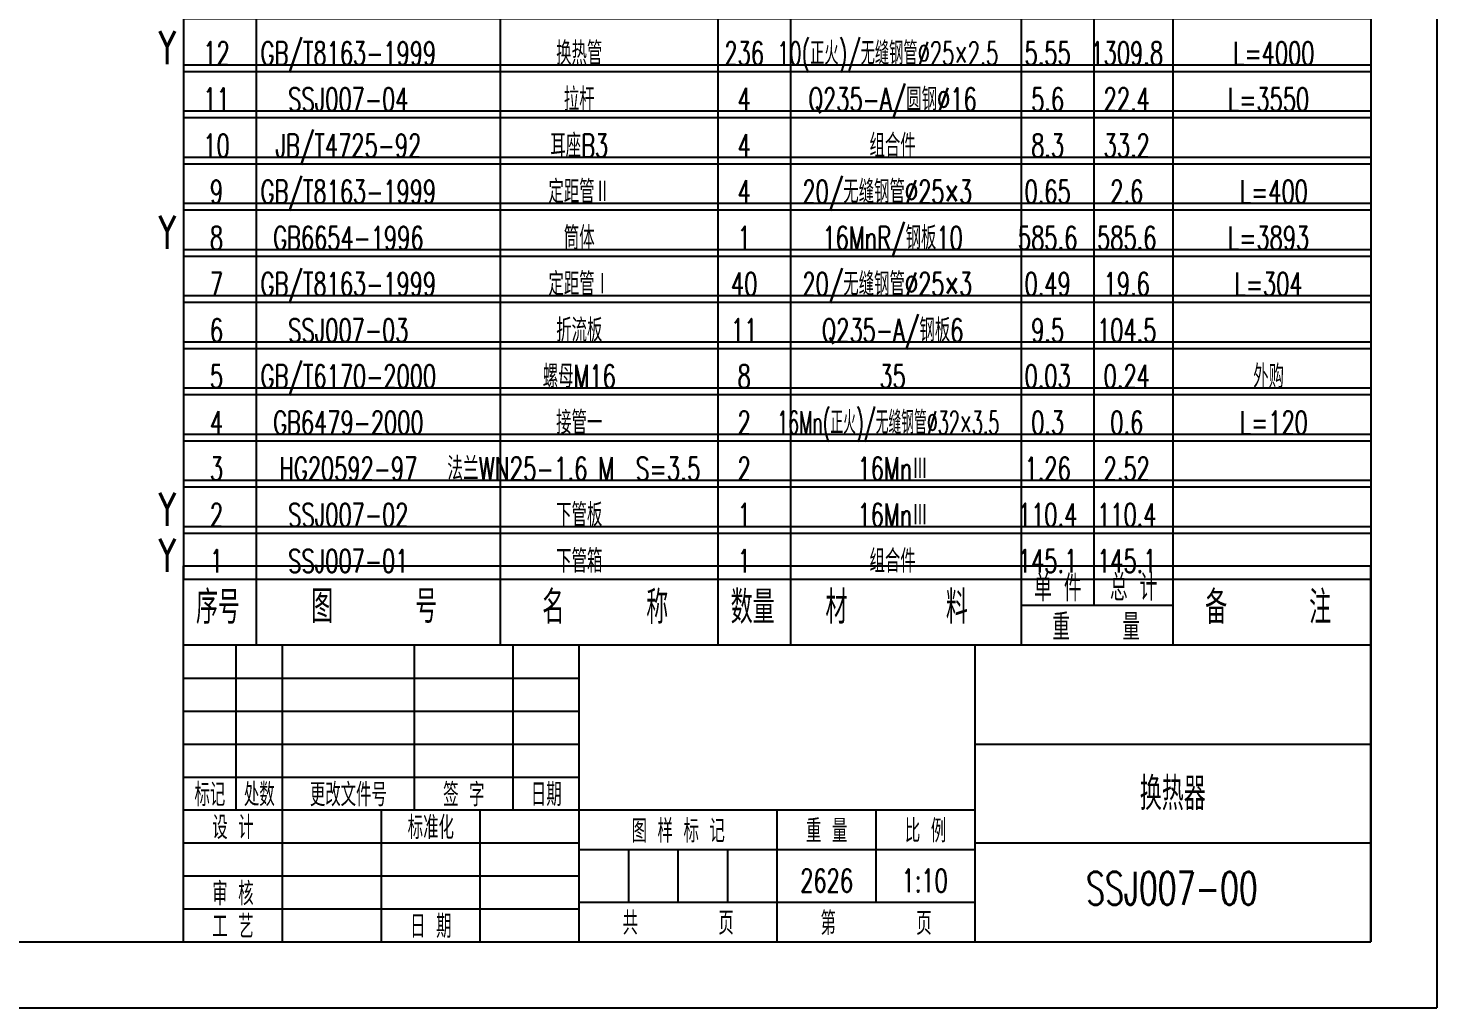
# Model space of a CAD drawing. Header units: millimetres. Extents: x -250 to 5690, y -100 to 8310.
# Drawn here: x 3555 to 5690, y -100 to 1386 of the extents above; entities that cross this region are included whole.
import ezdxf
from ezdxf.enums import TextEntityAlignment as Align

# ---------------------------------------------------------------- set-up
doc = ezdxf.new("R2010")
doc.units = ezdxf.units.MM
doc.header["$LTSCALE"] = 100
for name, color, linetype in [('1轮廓实线层', 7, 'Continuous'), ('2细线层', 4, 'Continuous'), ('6文字层', 3, 'Continuous'), ('图框层', 7, 'Continuous')]:
    doc.layers.add(name, color=color, linetype=linetype)
doc.styles.add('PC_TEXTSTYLE', font='romans.shx', dxfattribs={"width": 0.8, "bigfont": 'hzfs.shx'})

# ---------------------------------------------------------------- blocks, each defined once
blk = doc.blocks.new('PC_MXBTITLERECORD')
at = {"layer": '1轮廓实线层'}
for p, q in [((-180, 0), (-180, 12)), ((0, 0), (0, 12))]:
    blk.add_line(p, q, dxfattribs=at)
at = {"layer": '2细线层'}
for p, q in [((-180, 12), (0, 12)), ((-169, 12), (-169, 0)), ((-132, 12), (-132, 0)), ((-99, 12), (-99, 0)), ((-88, 12), (-88, 0)), ((-53, 12), (-53, 0)), ((-42, 12), (-42, 6)), ((-30, 12), (-30, 0)), ((-30, 6), (-53, 6))]:
    blk.add_line(p, q, dxfattribs=at)
at = {"layer": '6文字层', "style": 'PC_TEXTSTYLE', "width": 0.667}
for s, height, p in [('单 件', 4, (-47.45, 8.84)), ('总 计', 4, (-35.96, 8.94)), ('序号', 5, (-174.77, 6)), ('图     号', 5, (-151.09, 6)), ('名     称', 5, (-116.06, 6)), ('数量', 5, (-93.71, 6)), ('材      料', 5, (-71.89, 6)), ('备     注', 5, (-15.57, 6)), ('重    量', 4, (-41.65, 2.94))]:
    blk.add_text(s, height=height, dxfattribs=at).set_placement(p, align=Align.MIDDLE)
blk = doc.blocks.new('PC_MXB_BLOCK')
at = {"layer": '1轮廓实线层'}
for p, q in [((-180, 8), (-180, 0)), ((0, 8), (0, 0))]:
    blk.add_line(p, q, dxfattribs=at)
at = {"layer": '2细线层'}
for p, q in [((-180, 8), (0, 8)), ((-169, 8), (-169, 0)), ((-132, 8), (-132, 0)), ((-99, 8), (-99, 0)), ((-88, 8), (-88, 0)), ((-53, 8), (-53, 0)), ((-42, 8), (-42, 0)), ((-30, 8), (-30, 0)), ((-180, 0), (0, 0))]:
    blk.add_line(p, q, dxfattribs=at)
at = {"layer": '6文字层', "style": 'PC_TEXTSTYLE'}
for tag, width, p, p2 in [('序号', 0.769182, (-178.38, 1.35), (-170.09, 1.35)), ('代号', 3.14773, (-168.05, 1.35), (-134.11, 1.35)), ('名称', 2.802424, (-130.87, 1.2), (-100.28, 1.2)), ('数量', 0.817449, (-97.88, 1.2), (-89, 1.2)), ('材料', 2.943328, (-86.43, 1.01), (-54.3, 1.01)), ('单重', 0.854038, (-52.21, 0.89), (-43, 0.89)), ('总重', 0.958888, (-41.2, 1.27), (-30.86, 1.27)), ('备注', 2.494074, (-28.61, 1.02), (-1.16, 1.02))]:
    blk.add_attdef(tag, text='', height=4.5, dxfattribs=dict(at, width=width)).set_placement(p, p2, align=Align.FIT)
blk = doc.blocks.new('PC_TITLE_BLOCK')
at = {"layer": '1轮廓实线层'}
for p, q in [((0, 45), (-180, 45)), ((-180, 0), (-180, 45)), ((-172, 20), (-172, 45)), ((-165, 20), (-165, 45)), ((-145, 20), (-145, 45)), ((-130, 20), (-130, 45)), ((-120, 0), (-120, 45)), ((-60, 30), (0, 30)), ((-180, 20), (-60, 20)), ((-165, 0), (-165, 20)), ((-150, 0), (-150, 20)), ((-135, 0), (-135, 20)), ((-90, 0), (-90, 20)), ((-75, 6), (-75, 20)), ((-60, 15), (0, 15)), ((-120, 14), (-60, 14)), ((-120, 6), (-60, 6)), ((-180, 0), (0, 0))]:
    blk.add_line(p, q, dxfattribs=at)
at = {"layer": '1轮廓实线层', "color": 7}
for p, q in [((-60, 0), (-60, 45)), ((-180, 25), (-120, 25))]:
    blk.add_line(p, q, dxfattribs=at)
at = {"layer": '2细线层'}
for p, q in [((-180, 40), (-120, 40)), ((-180, 35), (-120, 35)), ((-180, 30), (-120, 30)), ((-180, 15), (-120, 15)), ((-112.5, 6), (-112.5, 14)), ((-105, 6), (-105, 14)), ((-97.5, 6), (-97.5, 14)), ((-180, 10), (-120, 10)), ((-180, 5), (-120, 5))]:
    blk.add_line(p, q, dxfattribs=at)
at = {"layer": '图框层'}
blk.add_line((0, 0), (0, 45), dxfattribs=at)
at = {"layer": '6文字层', "style": 'PC_TEXTSTYLE', "width": 0.667}
for s, p in [('标记', (-176, 22.5)), ('处数', (-168.5, 22.5)), (' 更改文件号 ', (-155, 22.5)), (' 签 字 ', (-137.5, 22.5)), (' 日期 ', (-125, 22.5)), (' 设 计 ', (-172.5, 17.51)), (' 标准化 ', (-142.5, 17.51)), (' 图 样 标 记 ', (-105, 17)), (' 重 量 ', (-82.5, 17)), (' 比 例 ', (-67.5, 17)), (' 审 核 ', (-172.5, 7.5)), (' 工 艺 ', (-172.5, 2.5)), (' 日 期 ', (-142.5, 2.5)), ('共       页', (-105, 3)), ('第       页', (-75, 3))]:
    blk.add_text(s, height=3.5, dxfattribs=at).set_placement(p, align=Align.MIDDLE)
at = {"layer": '6文字层', "style": 'PC_TEXTSTYLE', "flags": 8}
for tag, height, width, p, p2 in [('企业名称', 5, 1.98445, (-54.29, 34.82), (-5.27, 34.82)), ('产品名称或材料标记', 7, 0.600652, (-113.46, 28.64), (-66.42, 28.64)), ('图样名称', 5, 2.004495, (-54.79, 19.98), (-5.27, 19.98)), ('标准化', 3.5, 1.023147, (-133.83, 15.37), (-120.75, 15.37)), ('重量', 3.5, 1.408247, (-88.46, 7.54), (-76.55, 7.54)), ('比例', 3.5, 1.385287, (-73.35, 7.54), (-61.93, 7.54)), ('图样代号', 5, 2.006536, (-54.79, 5.63), (-5.52, 5.63)), ('审核', 3.5, 1.579393, (-163.99, 5.37), (-150.63, 5.37)), ('共几页', 3.5, 0.557144, (-108.07, 0.63), (-101.05, 0.63)), ('工艺', 3.5, 1.621807, (-164.21, 0.37), (-150.89, 0.37)), ('日期', 3.5, 1.560088, (-133.83, 0.37), (-120.75, 0.37))]:
    blk.add_attdef(tag, text='', height=height, dxfattribs=dict(at, width=width)).set_placement(p, p2, align=Align.FIT)
at = {"layer": '6文字层', "style": 'PC_TEXTSTYLE', "width": 6.250326, "flags": 8}
blk.add_attdef('设计', text='', height=3.5, rotation=359.89, dxfattribs=at).set_placement((-164.23, 15.37), (-150.37, 15.35), align=Align.FIT)
at = {"layer": '6文字层', "color": 3, "style": 'PC_TEXTSTYLE', "width": 0.56476, "flags": 8}
blk.add_attdef('第几页', text='', height=3.5, dxfattribs=at).set_placement((-78.29, 0.75), (-71.16, 0.75), align=Align.FIT)
at = {"layer": '6文字层', "ltscale": 10, "style": 'PC_TEXTSTYLE', "flags": 1}
blk.add_attdef('图纸张数', (-58.68, -0.49), '', height=2.5, dxfattribs=at)

msp = doc.modelspace()

# ---------------------------------------------------------------- linework, layer by layer
at = {"layer": '1轮廓实线层'}
for p in [(5590, 8210), (0, 0)]:
    msp.add_line(p, (5590, 0), dxfattribs=at)
at = {"layer": '2细线层'}
for p in [(5690, 8310), (-250, -100)]:
    msp.add_line(p, (5690, -100), dxfattribs=at)

# ---------------------------------------------------------------- block references
at = {"layer": '图框层'}
ref = msp.add_blockref('PC_MXB_BLOCK', (5590, 1320), dxfattribs=dict(at, xscale=10, yscale=10, zscale=10))
ref.add_attrib('材料', '10(正火)/无缝钢管%%c25×2.5 ', dxfattribs={"layer": '6文字层', "height": 35, "style": 'PC_TEXTSTYLE', "width": 0.528769}).set_placement((4690, 1330), (5040, 1330), align=Align.FIT)
ref.add_attrib('代号', 'GB/T8163-1999', dxfattribs={"layer": '6文字层', "height": 35, "style": 'PC_TEXTSTYLE', "width": 0.667}).set_placement((4040, 1330), align=Align.CENTER)
ref.add_attrib('序号', '12', dxfattribs={"layer": '6文字层', "height": 35, "style": 'PC_TEXTSTYLE', "width": 0.667}).set_placement((3840, 1330), align=Align.CENTER)
ref.add_attrib('名称', '换热管', dxfattribs={"layer": '6文字层', "height": 35, "style": 'PC_TEXTSTYLE', "width": 0.667}).set_placement((4390, 1330), align=Align.CENTER)
ref.add_attrib('数量', '236', dxfattribs={"layer": '6文字层', "height": 35, "style": 'PC_TEXTSTYLE', "width": 0.667}).set_placement((4640, 1330), align=Align.CENTER)
ref.add_attrib('备注', ' L=4000', dxfattribs={"layer": '6文字层', "height": 35, "style": 'PC_TEXTSTYLE', "width": 0.667}).set_placement((5435, 1330), align=Align.CENTER)
ref.add_attrib('单重', '5.55', dxfattribs={"layer": '6文字层', "height": 35, "style": 'PC_TEXTSTYLE', "width": 0.667}).set_placement((5100, 1330), align=Align.CENTER)
ref.add_attrib('总重', '1309.8', dxfattribs={"layer": '6文字层', "height": 35, "style": 'PC_TEXTSTYLE', "width": 0.667}).set_placement((5220, 1330), align=Align.CENTER)
ref = msp.add_blockref('PC_MXB_BLOCK', (5590, 1250), dxfattribs=dict(at, xscale=10, yscale=10, zscale=10))
ref.add_attrib('材料', 'Q235-A/圆钢%%C16', dxfattribs={"layer": '6文字层', "height": 35, "style": 'PC_TEXTSTYLE', "width": 0.667}).set_placement((4865, 1260), align=Align.CENTER)
ref.add_attrib('代号', 'SSJ007-04', dxfattribs={"layer": '6文字层', "height": 35, "style": 'PC_TEXTSTYLE', "width": 0.667}).set_placement((4040, 1260), align=Align.CENTER)
ref.add_attrib('序号', '11', dxfattribs={"layer": '6文字层', "height": 35, "style": 'PC_TEXTSTYLE', "width": 0.667}).set_placement((3840, 1260), align=Align.CENTER)
ref.add_attrib('名称', '拉杆', dxfattribs={"layer": '6文字层', "height": 35, "style": 'PC_TEXTSTYLE', "width": 0.667}).set_placement((4390, 1260), align=Align.CENTER)
ref.add_attrib('数量', '4', dxfattribs={"layer": '6文字层', "height": 35, "style": 'PC_TEXTSTYLE', "width": 0.667}).set_placement((4640, 1260), align=Align.CENTER)
ref.add_attrib('备注', 'L=3550', dxfattribs={"layer": '6文字层', "height": 35, "style": 'PC_TEXTSTYLE', "width": 0.667}).set_placement((5435, 1260), align=Align.CENTER)
ref.add_attrib('单重', '5.6', dxfattribs={"layer": '6文字层', "height": 35, "style": 'PC_TEXTSTYLE', "width": 0.667}).set_placement((5100, 1260), align=Align.CENTER)
ref.add_attrib('总重', '22.4', dxfattribs={"layer": '6文字层', "height": 35, "style": 'PC_TEXTSTYLE', "width": 0.667}).set_placement((5220, 1260), align=Align.CENTER)
ref = msp.add_blockref('PC_MXB_BLOCK', (5590, 1180), dxfattribs=dict(at, xscale=10, yscale=10, zscale=10))
ref.add_attrib('材料', '组合件', dxfattribs={"layer": '6文字层', "height": 35, "style": 'PC_TEXTSTYLE', "width": 0.667}).set_placement((4865, 1190), align=Align.CENTER)
ref.add_attrib('代号', 'JB/T4725-92', dxfattribs={"layer": '6文字层', "height": 35, "style": 'PC_TEXTSTYLE', "width": 0.667}).set_placement((4040, 1190), align=Align.CENTER)
ref.add_attrib('序号', '10', dxfattribs={"layer": '6文字层', "height": 35, "style": 'PC_TEXTSTYLE', "width": 0.667}).set_placement((3840, 1190), align=Align.CENTER)
ref.add_attrib('名称', '耳座B3', dxfattribs={"layer": '6文字层', "height": 35, "style": 'PC_TEXTSTYLE', "width": 0.667}).set_placement((4390, 1190), align=Align.CENTER)
ref.add_attrib('数量', '4', dxfattribs={"layer": '6文字层', "height": 35, "style": 'PC_TEXTSTYLE', "width": 0.667}).set_placement((4640, 1190), align=Align.CENTER)
ref.add_attrib('单重', '8.3', dxfattribs={"layer": '6文字层', "height": 35, "style": 'PC_TEXTSTYLE', "width": 0.667}).set_placement((5100, 1190), align=Align.CENTER)
ref.add_attrib('总重', '33.2', dxfattribs={"layer": '6文字层', "height": 35, "style": 'PC_TEXTSTYLE', "width": 0.667}).set_placement((5220, 1190), align=Align.CENTER)
ref = msp.add_blockref('PC_MXB_BLOCK', (5590, 1110), dxfattribs=dict(at, xscale=10, yscale=10, zscale=10))
ref.add_attrib('材料', '20/无缝钢管%%c25×3 ', dxfattribs={"layer": '6文字层', "height": 35, "style": 'PC_TEXTSTYLE', "width": 0.667}).set_placement((4865, 1120), align=Align.CENTER)
ref.add_attrib('代号', 'GB/T8163-1999', dxfattribs={"layer": '6文字层', "height": 35, "style": 'PC_TEXTSTYLE', "width": 0.667}).set_placement((4040, 1120), align=Align.CENTER)
ref.add_attrib('序号', '9', dxfattribs={"layer": '6文字层', "height": 35, "style": 'PC_TEXTSTYLE', "width": 0.667}).set_placement((3840, 1120), align=Align.CENTER)
ref.add_attrib('名称', '定距管Ⅱ', dxfattribs={"layer": '6文字层', "height": 35, "style": 'PC_TEXTSTYLE', "width": 0.667}).set_placement((4390, 1120), align=Align.CENTER)
ref.add_attrib('数量', '4', dxfattribs={"layer": '6文字层', "height": 35, "style": 'PC_TEXTSTYLE', "width": 0.667}).set_placement((4640, 1120), align=Align.CENTER)
ref.add_attrib('备注', ' L=400', dxfattribs={"layer": '6文字层', "height": 35, "style": 'PC_TEXTSTYLE', "width": 0.667}).set_placement((5435, 1120), align=Align.CENTER)
ref.add_attrib('单重', '0.65', dxfattribs={"layer": '6文字层', "height": 35, "style": 'PC_TEXTSTYLE', "width": 0.667}).set_placement((5100, 1120), align=Align.CENTER)
ref.add_attrib('总重', '2.6', dxfattribs={"layer": '6文字层', "height": 35, "style": 'PC_TEXTSTYLE', "width": 0.667}).set_placement((5220, 1120), align=Align.CENTER)
ref = msp.add_blockref('PC_MXB_BLOCK', (5590, 1040), dxfattribs=dict(at, xscale=10, yscale=10, zscale=10))
ref.add_attrib('材料', '16MnR/钢板10', dxfattribs={"layer": '6文字层', "height": 35, "style": 'PC_TEXTSTYLE', "width": 0.667}).set_placement((4865, 1050), align=Align.CENTER)
ref.add_attrib('代号', 'GB6654-1996', dxfattribs={"layer": '6文字层', "height": 35, "style": 'PC_TEXTSTYLE', "width": 0.667}).set_placement((4040, 1050), align=Align.CENTER)
ref.add_attrib('序号', '8', dxfattribs={"layer": '6文字层', "height": 35, "style": 'PC_TEXTSTYLE', "width": 0.667}).set_placement((3840, 1050), align=Align.CENTER)
ref.add_attrib('名称', '筒体', dxfattribs={"layer": '6文字层', "height": 35, "style": 'PC_TEXTSTYLE', "width": 0.667}).set_placement((4390, 1050), align=Align.CENTER)
ref.add_attrib('数量', '1', dxfattribs={"layer": '6文字层', "height": 35, "style": 'PC_TEXTSTYLE', "width": 0.667}).set_placement((4640, 1050), align=Align.CENTER)
ref.add_attrib('备注', ' L=3893 ', dxfattribs={"layer": '6文字层', "height": 35, "style": 'PC_TEXTSTYLE', "width": 0.667}).set_placement((5435, 1050), align=Align.CENTER)
ref.add_attrib('单重', '585.6', dxfattribs={"layer": '6文字层', "height": 35, "style": 'PC_TEXTSTYLE', "width": 0.667}).set_placement((5100, 1050), align=Align.CENTER)
ref.add_attrib('总重', '585.6', dxfattribs={"layer": '6文字层', "height": 35, "style": 'PC_TEXTSTYLE', "width": 0.667}).set_placement((5220, 1050), align=Align.CENTER)
ref = msp.add_blockref('PC_MXB_BLOCK', (5590, 970), dxfattribs=dict(at, xscale=10, yscale=10, zscale=10))
ref.add_attrib('材料', '20/无缝钢管%%c25×3 ', dxfattribs={"layer": '6文字层', "height": 35, "style": 'PC_TEXTSTYLE', "width": 0.667}).set_placement((4865, 980), align=Align.CENTER)
ref.add_attrib('代号', 'GB/T8163-1999', dxfattribs={"layer": '6文字层', "height": 35, "style": 'PC_TEXTSTYLE', "width": 0.667}).set_placement((4040, 980), align=Align.CENTER)
ref.add_attrib('序号', '7', dxfattribs={"layer": '6文字层', "height": 35, "style": 'PC_TEXTSTYLE', "width": 0.667}).set_placement((3840, 980), align=Align.CENTER)
ref.add_attrib('名称', '定距管Ⅰ', dxfattribs={"layer": '6文字层', "height": 35, "style": 'PC_TEXTSTYLE', "width": 0.667}).set_placement((4390, 980), align=Align.CENTER)
ref.add_attrib('数量', '40', dxfattribs={"layer": '6文字层', "height": 35, "style": 'PC_TEXTSTYLE', "width": 0.667}).set_placement((4640, 980), align=Align.CENTER)
ref.add_attrib('备注', ' L=304 ', dxfattribs={"layer": '6文字层', "height": 35, "style": 'PC_TEXTSTYLE', "width": 0.667}).set_placement((5435, 980), align=Align.CENTER)
ref.add_attrib('单重', '0.49', dxfattribs={"layer": '6文字层', "height": 35, "style": 'PC_TEXTSTYLE', "width": 0.667}).set_placement((5100, 980), align=Align.CENTER)
ref.add_attrib('总重', '19.6', dxfattribs={"layer": '6文字层', "height": 35, "style": 'PC_TEXTSTYLE', "width": 0.667}).set_placement((5220, 980), align=Align.CENTER)
ref = msp.add_blockref('PC_MXB_BLOCK', (5590, 900), dxfattribs=dict(at, xscale=10, yscale=10, zscale=10))
ref.add_attrib('材料', 'Q235-A/钢板6', dxfattribs={"layer": '6文字层', "height": 35, "style": 'PC_TEXTSTYLE', "width": 0.667}).set_placement((4865, 910), align=Align.CENTER)
ref.add_attrib('代号', 'SSJ007-03', dxfattribs={"layer": '6文字层', "height": 35, "style": 'PC_TEXTSTYLE', "width": 0.667}).set_placement((4040, 910), align=Align.CENTER)
ref.add_attrib('序号', '6', dxfattribs={"layer": '6文字层', "height": 35, "style": 'PC_TEXTSTYLE', "width": 0.667}).set_placement((3840, 910), align=Align.CENTER)
ref.add_attrib('名称', '折流板', dxfattribs={"layer": '6文字层', "height": 35, "style": 'PC_TEXTSTYLE', "width": 0.667}).set_placement((4390, 910), align=Align.CENTER)
ref.add_attrib('数量', '11', dxfattribs={"layer": '6文字层', "height": 35, "style": 'PC_TEXTSTYLE', "width": 0.667}).set_placement((4640, 910), align=Align.CENTER)
ref.add_attrib('单重', '9.5', dxfattribs={"layer": '6文字层', "height": 35, "style": 'PC_TEXTSTYLE', "width": 0.667}).set_placement((5100, 910), align=Align.CENTER)
ref.add_attrib('总重', '104.5', dxfattribs={"layer": '6文字层', "height": 35, "style": 'PC_TEXTSTYLE', "width": 0.667}).set_placement((5220, 910), align=Align.CENTER)
ref = msp.add_blockref('PC_MXB_BLOCK', (5590, 830), dxfattribs=dict(at, xscale=10, yscale=10, zscale=10))
ref.add_attrib('材料', '35', dxfattribs={"layer": '6文字层', "height": 35, "style": 'PC_TEXTSTYLE', "width": 0.667}).set_placement((4865, 840), align=Align.CENTER)
ref.add_attrib('代号', 'GB/T6170-2000', dxfattribs={"layer": '6文字层', "height": 35, "style": 'PC_TEXTSTYLE', "width": 0.667}).set_placement((4040, 840), align=Align.CENTER)
ref.add_attrib('序号', '5', dxfattribs={"layer": '6文字层', "height": 35, "style": 'PC_TEXTSTYLE', "width": 0.667}).set_placement((3840, 840), align=Align.CENTER)
ref.add_attrib('名称', '螺母M16', dxfattribs={"layer": '6文字层', "height": 35, "style": 'PC_TEXTSTYLE', "width": 0.667}).set_placement((4390, 840), align=Align.CENTER)
ref.add_attrib('数量', '8', dxfattribs={"layer": '6文字层', "height": 35, "style": 'PC_TEXTSTYLE', "width": 0.667}).set_placement((4640, 840), align=Align.CENTER)
ref.add_attrib('备注', '外购', dxfattribs={"layer": '6文字层', "height": 35, "style": 'PC_TEXTSTYLE', "width": 0.667}).set_placement((5435, 840), align=Align.CENTER)
ref.add_attrib('单重', '0.03', dxfattribs={"layer": '6文字层', "height": 35, "style": 'PC_TEXTSTYLE', "width": 0.667}).set_placement((5100, 840), align=Align.CENTER)
ref.add_attrib('总重', '0.24', dxfattribs={"layer": '6文字层', "height": 35, "style": 'PC_TEXTSTYLE', "width": 0.667}).set_placement((5220, 840), align=Align.CENTER)
ref = msp.add_blockref('PC_MXB_BLOCK', (5590, 760), dxfattribs=dict(at, xscale=10, yscale=10, zscale=10))
ref.add_attrib('材料', '16Mn(正火)/无缝钢管%%c32×3.5 ', dxfattribs={"layer": '6文字层', "height": 35, "style": 'PC_TEXTSTYLE', "width": 0.477112}).set_placement((4690, 770), (5040, 770), align=Align.FIT)
ref.add_attrib('代号', 'GB6479-2000', dxfattribs={"layer": '6文字层', "height": 35, "style": 'PC_TEXTSTYLE', "width": 0.667}).set_placement((4040, 770), align=Align.CENTER)
ref.add_attrib('序号', '4', dxfattribs={"layer": '6文字层', "height": 35, "style": 'PC_TEXTSTYLE', "width": 0.667}).set_placement((3840, 770), align=Align.CENTER)
ref.add_attrib('名称', '接管一', dxfattribs={"layer": '6文字层', "height": 35, "style": 'PC_TEXTSTYLE', "width": 0.667}).set_placement((4390, 770), align=Align.CENTER)
ref.add_attrib('数量', '2', dxfattribs={"layer": '6文字层', "height": 35, "style": 'PC_TEXTSTYLE', "width": 0.667}).set_placement((4640, 770), align=Align.CENTER)
ref.add_attrib('备注', ' L=120', dxfattribs={"layer": '6文字层', "height": 35, "style": 'PC_TEXTSTYLE', "width": 0.667}).set_placement((5435, 770), align=Align.CENTER)
ref.add_attrib('单重', '0.3', dxfattribs={"layer": '6文字层', "height": 35, "style": 'PC_TEXTSTYLE', "width": 0.667}).set_placement((5100, 770), align=Align.CENTER)
ref.add_attrib('总重', '0.6', dxfattribs={"layer": '6文字层', "height": 35, "style": 'PC_TEXTSTYLE', "width": 0.667}).set_placement((5220, 770), align=Align.CENTER)
ref = msp.add_blockref('PC_MXB_BLOCK', (5590, 690), dxfattribs=dict(at, xscale=10, yscale=10, zscale=10))
ref.add_attrib('材料', '16MnⅢ', dxfattribs={"layer": '6文字层', "height": 35, "style": 'PC_TEXTSTYLE', "width": 0.667}).set_placement((4865, 700), align=Align.CENTER)
ref.add_attrib('代号', 'HG20592-97', dxfattribs={"layer": '6文字层', "height": 35, "style": 'PC_TEXTSTYLE', "width": 0.667}).set_placement((4040, 700), align=Align.CENTER)
ref.add_attrib('序号', '3', dxfattribs={"layer": '6文字层', "height": 35, "style": 'PC_TEXTSTYLE', "width": 0.667}).set_placement((3840, 700), align=Align.CENTER)
ref.add_attrib('名称', '法兰WN25-1.6 M  S=3.5 ', dxfattribs={"layer": '6文字层', "height": 35, "style": 'PC_TEXTSTYLE', "width": 0.618494}).set_placement((4190, 700), (4590, 700), align=Align.FIT)
ref.add_attrib('数量', '2', dxfattribs={"layer": '6文字层', "height": 35, "style": 'PC_TEXTSTYLE', "width": 0.667}).set_placement((4640, 700), align=Align.CENTER)
ref.add_attrib('单重', '1.26', dxfattribs={"layer": '6文字层', "height": 35, "style": 'PC_TEXTSTYLE', "width": 0.667}).set_placement((5100, 700), align=Align.CENTER)
ref.add_attrib('总重', '2.52', dxfattribs={"layer": '6文字层', "height": 35, "style": 'PC_TEXTSTYLE', "width": 0.667}).set_placement((5220, 700), align=Align.CENTER)
ref = msp.add_blockref('PC_MXB_BLOCK', (5590, 620), dxfattribs=dict(at, xscale=10, yscale=10, zscale=10))
ref.add_attrib('材料', '16MnⅢ', dxfattribs={"layer": '6文字层', "height": 35, "style": 'PC_TEXTSTYLE', "width": 0.667}).set_placement((4865, 630), align=Align.CENTER)
ref.add_attrib('代号', 'SSJ007-02', dxfattribs={"layer": '6文字层', "height": 35, "style": 'PC_TEXTSTYLE', "width": 0.667}).set_placement((4040, 630), align=Align.CENTER)
ref.add_attrib('序号', '2', dxfattribs={"layer": '6文字层', "height": 35, "style": 'PC_TEXTSTYLE', "width": 0.667}).set_placement((3840, 630), align=Align.CENTER)
ref.add_attrib('名称', '下管板', dxfattribs={"layer": '6文字层', "height": 35, "style": 'PC_TEXTSTYLE', "width": 0.667}).set_placement((4390, 630), align=Align.CENTER)
ref.add_attrib('数量', '1', dxfattribs={"layer": '6文字层', "height": 35, "style": 'PC_TEXTSTYLE', "width": 0.667}).set_placement((4640, 630), align=Align.CENTER)
ref.add_attrib('单重', '110.4', dxfattribs={"layer": '6文字层', "height": 35, "style": 'PC_TEXTSTYLE', "width": 0.667}).set_placement((5100, 630), align=Align.CENTER)
ref.add_attrib('总重', '110.4', dxfattribs={"layer": '6文字层', "height": 35, "style": 'PC_TEXTSTYLE', "width": 0.667}).set_placement((5220, 630), align=Align.CENTER)
ref = msp.add_blockref('PC_MXB_BLOCK', (5590, 550), dxfattribs=dict(at, xscale=10, yscale=10, zscale=10))
ref.add_attrib('材料', '组合件', dxfattribs={"layer": '6文字层', "height": 35, "style": 'PC_TEXTSTYLE', "width": 0.667}).set_placement((4865, 560), align=Align.CENTER)
ref.add_attrib('代号', 'SSJ007-01', dxfattribs={"layer": '6文字层', "height": 35, "style": 'PC_TEXTSTYLE', "width": 0.667}).set_placement((4040, 560), align=Align.CENTER)
ref.add_attrib('序号', '1', dxfattribs={"layer": '6文字层', "height": 35, "style": 'PC_TEXTSTYLE', "width": 0.667}).set_placement((3840, 560), align=Align.CENTER)
ref.add_attrib('名称', '下管箱', dxfattribs={"layer": '6文字层', "height": 35, "style": 'PC_TEXTSTYLE', "width": 0.667}).set_placement((4390, 560), align=Align.CENTER)
ref.add_attrib('数量', '1', dxfattribs={"layer": '6文字层', "height": 35, "style": 'PC_TEXTSTYLE', "width": 0.667}).set_placement((4640, 560), align=Align.CENTER)
ref.add_attrib('单重', '145.1', dxfattribs={"layer": '6文字层', "height": 35, "style": 'PC_TEXTSTYLE', "width": 0.667}).set_placement((5100, 560), align=Align.CENTER)
ref.add_attrib('总重', '145.1', dxfattribs={"layer": '6文字层', "height": 35, "style": 'PC_TEXTSTYLE', "width": 0.667}).set_placement((5220, 560), align=Align.CENTER)
at = {"layer": '图框层', "xscale": 10, "yscale": 10, "zscale": 10}
msp.add_blockref('PC_MXBTITLERECORD', (5590, 450), dxfattribs=at)
at = {"layer": '图框层'}
ref = msp.add_blockref('PC_TITLE_BLOCK', (5590, 0), dxfattribs=dict(at, xscale=10, yscale=10, zscale=10))
ref.add_attrib('重量', '2626', dxfattribs={"layer": '6文字层', "height": 35, "style": 'PC_TEXTSTYLE', "width": 0.667}).set_placement((4764.97, 75.42), align=Align.CENTER)
ref.add_attrib('图样代号', 'SSJ007-00', dxfattribs={"layer": '6文字层', "height": 50, "style": 'PC_TEXTSTYLE', "width": 0.667}).set_placement((5288.5, 56.3), align=Align.CENTER)
ref.add_attrib('图样名称', '换热器', dxfattribs={"layer": '6文字层', "height": 50, "style": 'PC_TEXTSTYLE', "width": 0.667}).set_placement((5289.73, 199.78), align=Align.CENTER)
ref.add_attrib('比例', '1:10', dxfattribs={"layer": '6文字层', "height": 35, "style": 'PC_TEXTSTYLE', "width": 0.667}).set_placement((4913.59, 75.42), align=Align.CENTER)

# ---------------------------------------------------------------- texts
at = {"layer": '6文字层', "style": 'PC_TEXTSTYLE', "width": 0.667}
for p in [(3752.66, 1331.07), (3752.66, 1051.07), (3752.66, 631.07), (3752.66, 561.07)]:
    msp.add_text('Y', height=50, dxfattribs=at).set_placement(p)

doc.saveas('drawing.dxf')
